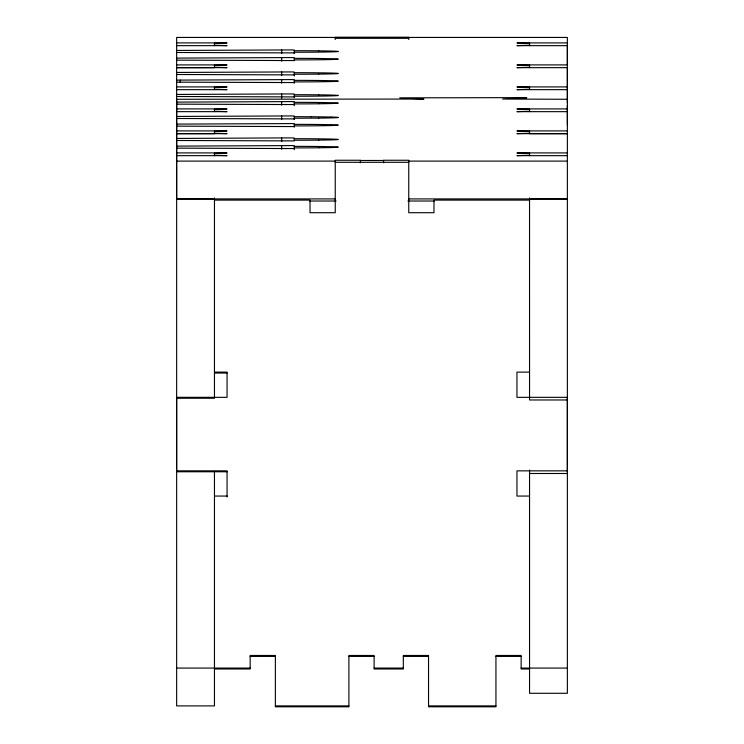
<?xml version="1.0" encoding="UTF-8"?>
<svg xmlns="http://www.w3.org/2000/svg" width="744" height="744" viewBox="0 0 744 744"><rect width="100%" height="100%" fill="white"/><g stroke="black" fill="none" stroke-linecap="round" stroke-linejoin="round"><path stroke-width="1.12" d="M567.356 471.761L567.365 398.245M567.365 124.713L567.365 105.471M567.365 102.709L567.365 67.657L516.95 67.657L529.551 67.22M423.671 99.091L399.714 97.845L519.842 97.641L526.771 97.845L502.646 99.045L567.365 99.278M423.838 99.045L176.635 99.278L176.635 198.918L335.237 198.918M294.271 104.56L176.635 104.151M294.271 118.9L176.635 118.491M294.271 126.564L176.635 126.155M294.271 148.558L176.635 148.149M294.28 52.898L176.644 52.489M294.28 74.902L176.644 74.493M294.28 82.565L176.644 82.156M294.28 96.906L176.644 96.497M318.795 118.11L294.271 118.24M294.28 53.54L294.28 50.043L292.225 49.922L176.644 50.453M176.644 60.152L294.28 60.562L294.28 57.697L290.588 57.548L176.644 58.106M294.28 76.037L294.28 72.047L292.225 71.926L176.644 72.447M176.644 80.11L292.225 79.58L294.28 79.701L294.28 83.198M294.28 97.538L294.28 94.042L292.225 93.921L176.644 94.451M294.271 105.695L294.271 101.705L292.225 101.584L176.635 102.114M294.271 119.533L294.271 116.045L292.225 115.925L176.635 116.455M176.635 140.495L294.271 140.904L294.271 138.04L290.597 137.882L176.635 138.449M294.271 149.693L294.271 145.703L292.225 145.582L176.635 146.112M335.246 37.442L176.644 37.442L176.644 705.898L214.458 705.898L214.458 471.324M408.763 37.442L567.365 37.442L567.365 693.287L529.551 693.287L529.551 470.059M335.246 38.316L408.763 38.316M176.644 42.901L227.06 42.91L214.458 43.347M567.365 42.91L516.95 42.91L529.551 43.347M214.458 45.217L227.06 45.654L176.644 45.663M529.551 45.217L516.95 45.654L567.365 45.654L567.365 64.905L516.95 64.905L529.551 65.351M176.644 64.905L227.06 64.905L214.458 65.351M214.458 67.22L227.06 67.657L176.644 67.667L214.458 67.667L214.458 64.914M176.644 86.909L227.06 86.909L214.458 87.346M567.365 86.918L516.95 86.909L529.551 87.346M214.458 89.215L227.06 89.661L176.644 89.661M529.551 89.215L516.95 89.661L567.365 89.661M176.635 108.903L227.05 108.903L214.449 109.349M567.365 108.922L516.941 108.903L529.542 109.349M214.449 111.219L227.05 111.656L176.635 111.656M529.542 111.219L516.941 111.656L567.365 111.665M176.635 124.108L292.225 123.578L294.271 123.699L294.271 127.196M176.635 130.907L227.05 130.907L214.449 131.344M567.365 130.916L516.941 130.907L529.542 131.344M214.449 133.213L227.05 133.66L176.635 133.66M529.542 133.213L516.941 133.66L567.356 133.66M176.644 133.669L214.458 133.669L214.458 130.916M567.365 133.669L529.551 133.669L529.551 130.916M176.635 152.911L227.05 152.911L214.449 153.348M567.365 152.92L516.941 152.911L529.542 153.348M214.449 155.217L227.05 155.654L176.635 155.654M529.542 155.217L516.941 155.654L567.365 155.673M360.44 160.472L383.551 160.472M176.635 161.104L335.237 161.104M408.754 161.104L567.356 161.104M335.246 162.294L408.763 162.294M408.754 198.918L567.356 198.918M176.644 198.936L214.458 198.936M529.551 198.936L567.365 198.936M214.458 200.108L310.034 200.108L310.034 212.71L335.246 212.71L335.237 160.258L360.44 160.258L360.44 162.769M529.551 200.108L433.975 200.108L433.975 212.71L408.763 212.71L408.754 160.258L383.551 160.258L383.551 162.769M309.448 201.02L336.093 201.02M407.917 201.02L434.561 201.02M214.458 372.121L227.06 372.121L227.06 397.333L176.644 397.333M529.551 372.121L516.95 372.121L516.95 397.333L567.365 397.333M214.458 373.032L227.06 373.032M567.365 399.974L529.551 399.974L529.542 197.932M176.644 470.85L227.06 470.85L227.06 496.973M567.365 470.85L516.95 470.85L516.95 496.062L529.551 496.062M227.06 471.761L176.644 471.761L176.644 398.245L214.458 398.245L214.458 197.932M529.551 473.5L567.365 473.5M214.458 496.062L227.06 496.062M250.161 656.385L275.373 656.385M348.889 656.385L374.102 656.385M403.322 656.385L428.535 656.385M495.932 656.385L521.144 656.385M176.644 668.075L250.17 668.075M374.102 668.075L403.322 668.075M521.144 668.075L567.365 668.075M214.458 668.986L250.17 668.986L250.17 655.473L275.373 655.473L275.373 706.8L348.899 706.8L348.899 655.473L374.102 655.473L374.102 668.986L403.332 668.986L403.322 655.473L428.535 655.473L428.535 706.8L495.941 706.8L495.941 655.473L521.144 655.473L521.144 668.986L529.551 668.986M275.373 705.889L348.899 705.889M428.535 705.889L495.941 705.889M529.551 42.91L529.551 45.654M529.551 64.914L529.551 67.657M529.551 86.918L529.551 89.661M529.551 108.922L529.551 111.665M529.551 152.92L529.551 155.673M408.763 39.488L408.763 37.2L335.237 37.2L335.237 39.488M281.678 49.82L281.678 53.605M281.678 57.483L281.678 61.259M281.678 71.824L281.678 75.6M281.678 79.478L281.678 83.263M281.678 93.818L281.678 98.385M281.669 101.482L281.669 105.257M281.669 115.822L281.669 119.598M281.669 137.826L281.669 141.602M281.669 145.48L281.669 149.265M214.458 42.901L214.458 45.663M214.458 86.918L214.458 89.661M214.458 108.922L214.458 111.665M214.458 152.92L214.458 155.673M180.253 80.101L180.253 82.324M318.813 103.769A44.277 0.781 0 0 1 294.271 103.9M294.271 102.356A44.036 0.772 0 0 1 338.353 103.128A43.784 0.763 0 0 1 330.913 103.555A43.868 0.763 0 0 1 318.841 103.769M294.271 116.696A44.277 0.772 0 0 1 311.178 116.761M294.271 125.894A44.036 0.763 0 0 0 338.353 125.132A43.784 0.763 0 0 0 330.996 124.704M294.271 124.36A44.277 0.772 0 0 1 311.132 124.425A43.868 0.763 0 0 1 330.857 124.704M318.813 140.114A44.277 0.781 0 0 1 294.271 140.244M294.271 138.7A44.036 0.772 0 0 1 338.353 139.472A43.784 0.763 0 0 1 330.968 139.9A43.868 0.763 0 0 1 318.841 140.114M318.813 147.768A44.277 0.772 0 0 1 294.271 147.898M294.271 146.363A44.036 0.772 0 0 1 338.353 147.126A43.784 0.763 0 0 1 330.913 147.554M331.061 147.563A43.868 0.763 0 0 1 318.906 147.777M318.869 118.11A44.138 0.772 0 0 0 338.418 117.468A43.784 0.763 0 0 0 330.931 117.04M311.076 116.761A43.868 0.763 0 0 1 330.838 117.05M318.897 50.834A44.119 0.772 0 0 1 336.493 51.699A44.119 0.772 0 0 1 294.28 52.247M294.28 50.704A43.868 0.763 0 0 1 318.757 50.834M294.271 59.901A44.082 0.772 0 0 0 336.493 59.353A44.082 0.772 0 0 0 318.795 58.488A43.868 0.763 0 0 0 294.28 58.367M318.757 74.112A43.868 0.763 0 0 1 294.28 74.242M294.271 72.698A44.082 0.772 0 0 1 336.474 73.247A44.082 0.772 0 0 1 318.869 74.112M294.28 81.905A43.868 0.763 0 0 0 318.823 81.775A44.082 0.772 0 0 0 336.483 80.91A44.082 0.772 0 0 0 294.271 80.361M318.795 94.832A44.082 0.772 0 0 1 336.493 95.697A44.082 0.772 0 0 1 294.271 96.246M294.28 94.702A43.868 0.763 0 0 1 318.823 94.832"/></g></svg>
